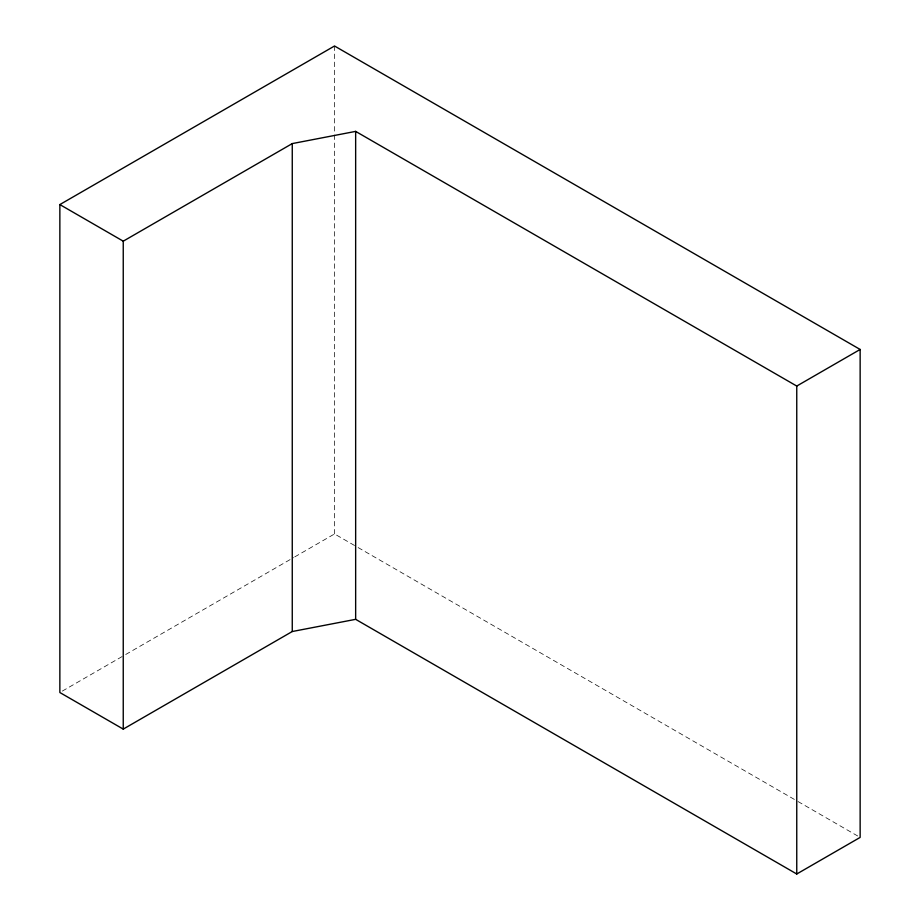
<?xml version="1.0" encoding="UTF-8"?>
<svg xmlns="http://www.w3.org/2000/svg" width="920" height="920" viewBox="0 0 920 920"><rect width="100%" height="100%" fill="white"/><g stroke="black" fill="none" stroke-linecap="round" stroke-linejoin="round"><path stroke-width="0.69" stroke-dasharray="4.6 3.45" d="M62.341 691.081L124.487 655.201M125.729 654.488L293.514 557.623M294.756 556.899L334.523 533.945L356.891 546.848M358.133 547.572L796.777 800.814M798.019 801.538L857.658 835.969M334.523 46L334.523 133.538M334.523 134.975L334.523 533.945"/><path stroke-width="1.38" d="M59.857 204.573L334.523 46L860.143 349.462L860.143 837.407L796.755 874L355.649 619.332L292.261 631.522L123.245 729.111L59.857 692.519L59.857 204.573L123.245 241.178L292.261 143.589L355.649 131.387L796.755 386.055L860.143 349.462M796.755 386.055L796.755 874M355.649 131.387L355.649 619.332M292.261 143.589L292.261 631.522M123.245 241.178L123.245 729.111"/></g></svg>
